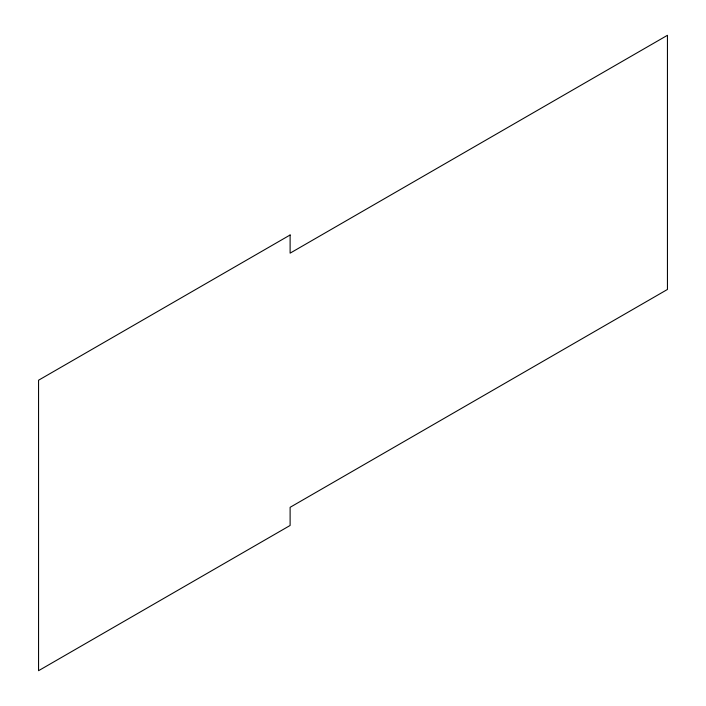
<?xml version="1.0" encoding="UTF-8"?>
<svg xmlns="http://www.w3.org/2000/svg" width="706" height="706" viewBox="0 0 706 706"><rect width="100%" height="100%" fill="white"/><g stroke="black" fill="none" stroke-linecap="round" stroke-linejoin="round"><path stroke-width="1.06" d="M290.113 234.992L38.556 380.225L38.556 670.7L290.113 525.467L290.113 507.314L667.444 289.46L667.444 35.3L290.113 253.154L290.113 234.992"/></g></svg>
